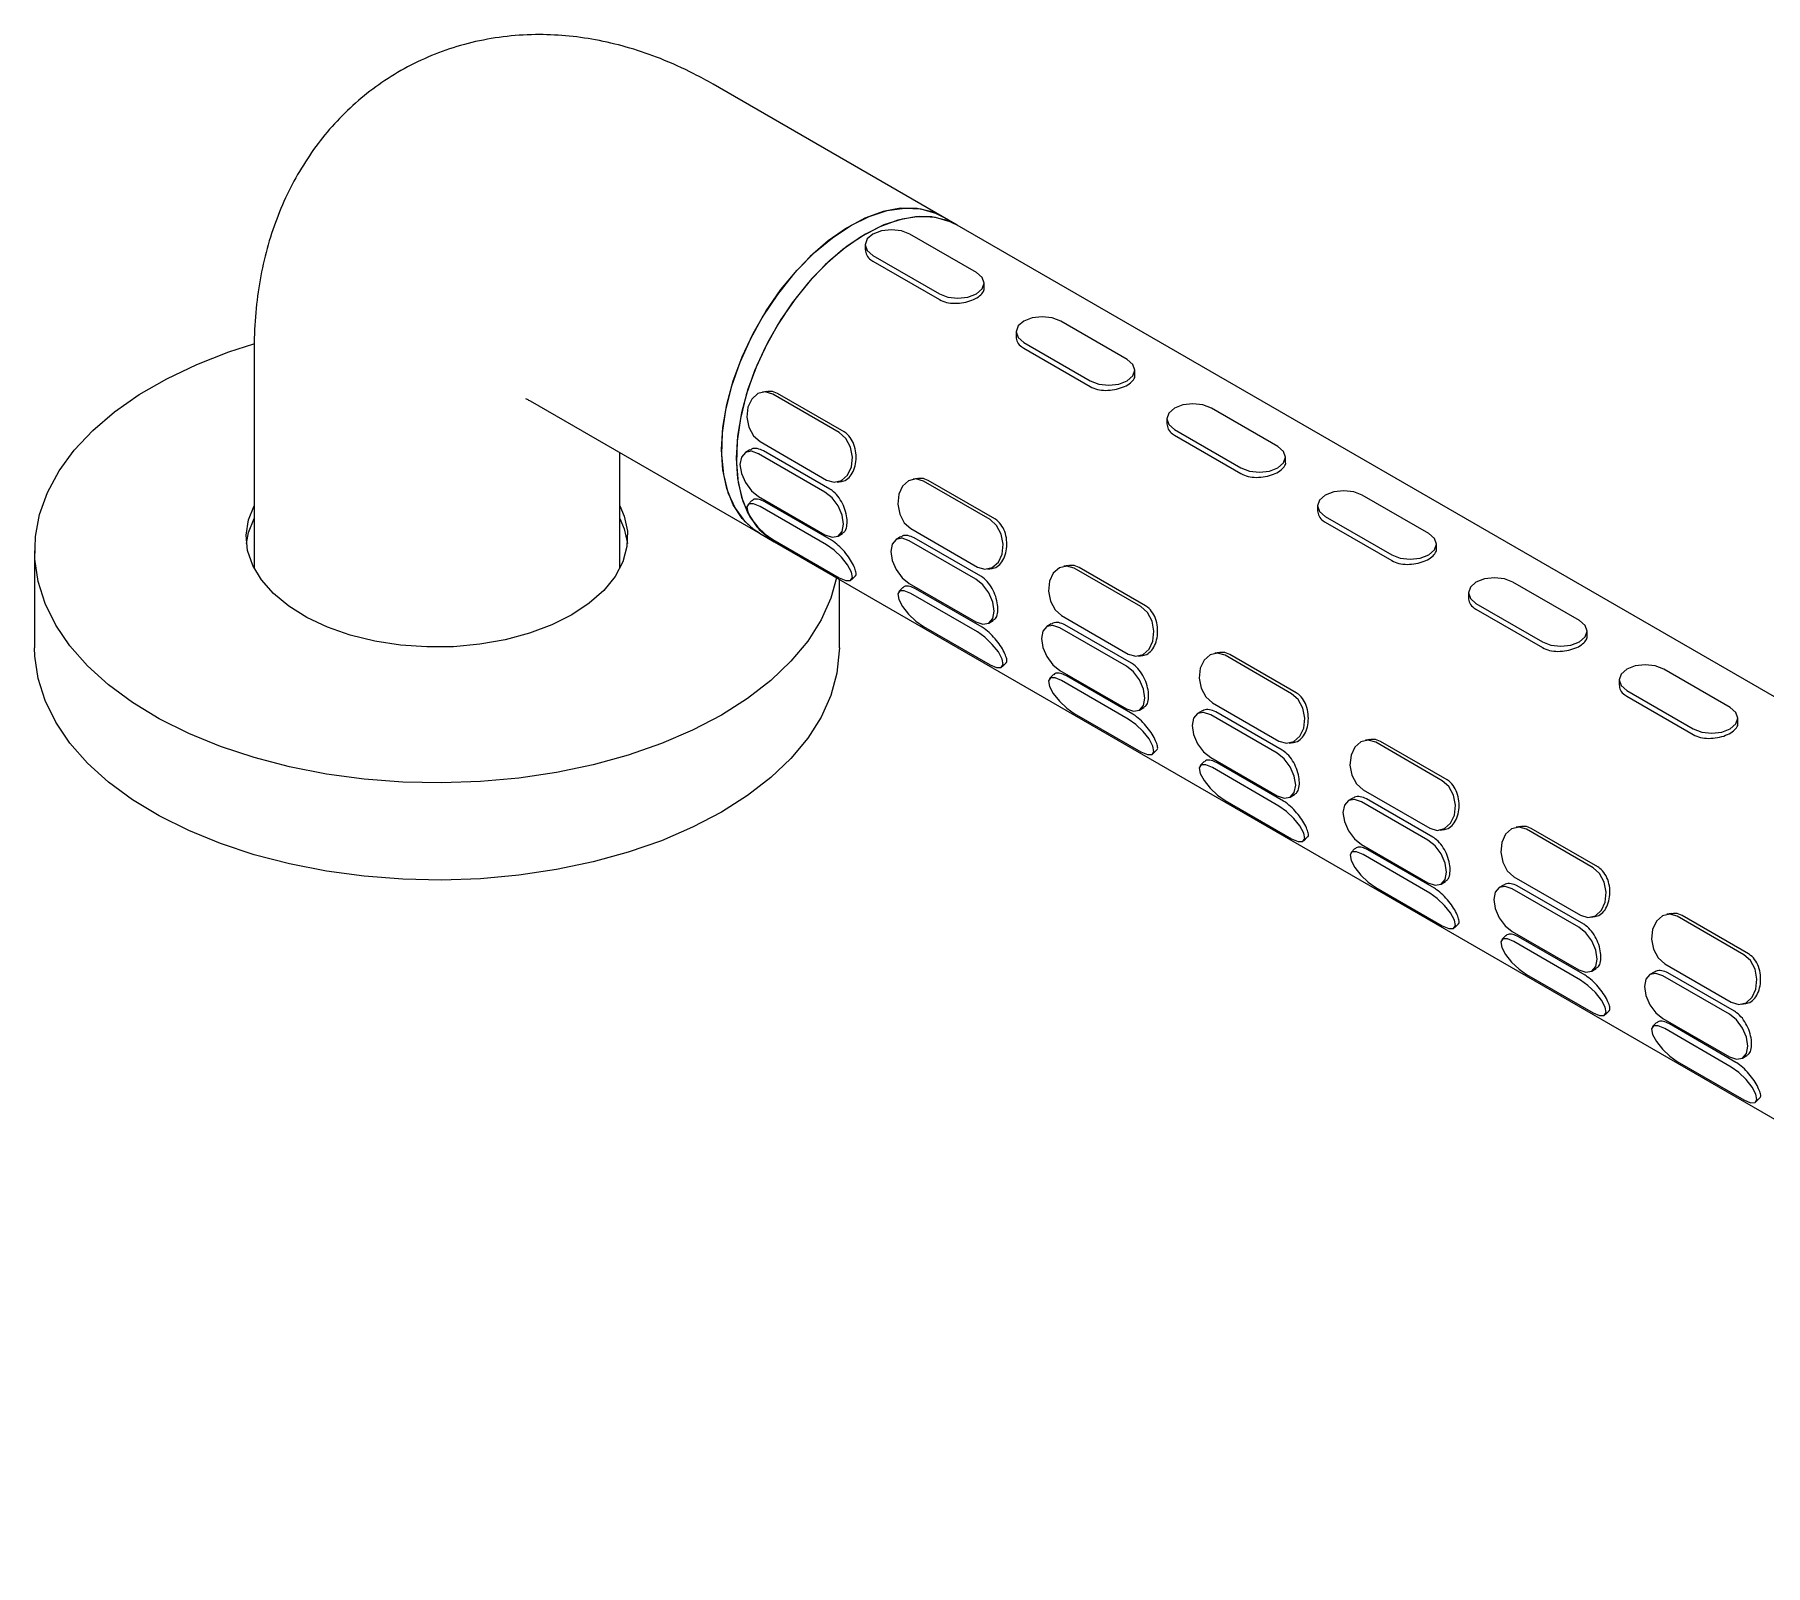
# Model space of a CAD drawing. Extents: x 41 to 1049, y 29 to 427.
# Drawn here: x 276.8 to 332, y 134.8 to 183.6 of the extents above; entities that cross this region are included whole.
import ezdxf

# ---------------------------------------------------------------- set-up
doc = ezdxf.new("R2010")
doc.units = 0
doc.header["$LTSCALE"] = 23.1
doc.header["$MEASUREMENT"] = 0
doc.layers.get('0').update_dxf_attribs({"linetype": 'CONTINUOUS'})

msp = doc.modelspace()

# ---------------------------------------------------------------- linework, layer by layer
at = {"color": 7, "linetype": 'Continuous', "lineweight": 25}
for p, q in [((305.79329, 177.83311), (298.48652, 182.05121)), ((306.2647, 177.56097), (305.79329, 177.83311)), ((306.88352, 176.04747), (304.7622, 177.27208)), ((362.83324, 144.90464), (306.2647, 177.56097)), ((303.33961, 176.93181), (303.33962, 176.77139)), ((303.58369, 176.59165), (305.70501, 175.36703)), ((303.5837, 176.40671), (305.70502, 175.1821)), ((307.12761, 175.54687), (307.1276, 175.7073)), ((311.69184, 173.27168), (309.57052, 174.49629)), ((308.14793, 174.15603), (308.14794, 173.9956)), ((283.8442, 173.59646), (283.8442, 166.61208)), ((308.39201, 173.81586), (310.51333, 172.59125)), ((308.39202, 173.63092), (310.51334, 172.40631)), ((311.93593, 172.77108), (311.93592, 172.93151)), ((300.19649, 172.25169), (300.05704, 172.22978)), ((292.65366, 171.94731), (299.96043, 167.7292)), ((302.50917, 170.93768), (300.38785, 172.16229)), ((302.65967, 170.96132), (300.53835, 172.18593)), ((316.50017, 170.49589), (314.37885, 171.7205)), ((312.95626, 171.38024), (312.95627, 171.21981)), ((299.98485, 170.65079), (302.10617, 169.42617)), ((313.20034, 171.04007), (315.32166, 169.81546)), ((313.20035, 170.85513), (315.32167, 169.63052)), ((295.51087, 166.61208), (295.51087, 170.29788)), ((299.65295, 170.38519), (299.51391, 170.30491)), ((302.05186, 169.03905), (299.93054, 170.26366)), ((302.21202, 169.13152), (300.0907, 170.35613)), ((316.74426, 169.99529), (316.74425, 170.15572)), ((305.00482, 169.4759), (304.86537, 169.45399)), ((302.43698, 169.35869), (302.57644, 169.38059)), ((307.3175, 168.16189), (305.19618, 169.38651)), ((307.468, 168.18554), (305.34668, 169.41015)), ((321.3085, 167.7201), (319.18718, 168.94471)), ((299.72384, 168.77089), (299.59797, 168.64531)), ((299.93062, 168.9028), (302.05194, 167.67819)), ((302.10629, 167.35379), (299.98497, 168.5784)), ((302.25678, 167.50394), (300.13546, 168.72855)), ((317.76459, 168.60445), (317.7646, 168.44402)), ((304.79317, 167.875), (306.9145, 166.65039)), ((318.00866, 168.26428), (320.12999, 167.03967)), ((318.00868, 168.07935), (320.13, 166.85473)), ((299.96043, 167.7292), (300.43184, 167.45707)), ((300.38812, 167.53234), (302.50944, 166.30773)), ((300.43184, 167.45707), (357.00038, 134.80074)), ((302.46858, 167.63693), (302.60762, 167.71721)), ((304.46128, 167.6094), (304.32223, 167.52913)), ((306.86019, 166.26326), (304.73887, 167.48787)), ((307.02035, 166.35573), (304.89903, 167.58034)), ((321.55258, 167.21951), (321.55257, 167.37993)), ((276.8442, 167.16896), (276.8442, 164.07015)), ((302.51087, 164.07015), (302.51087, 166.25687)), ((302.89643, 166.24082), (303.0223, 166.3664)), ((307.24531, 166.5829), (307.38476, 166.60481)), ((309.81315, 166.70011), (309.67369, 166.67821)), ((312.12582, 165.38611), (310.0045, 166.61072)), ((312.27633, 165.40975), (310.155, 166.63436)), ((326.11682, 164.94431), (323.9955, 166.16893)), ((304.53217, 165.9951), (304.4063, 165.86953)), ((304.73895, 166.12701), (306.86027, 164.9024)), ((306.91461, 164.578), (304.79329, 165.80262)), ((307.06511, 164.72815), (304.94379, 165.95276)), ((322.57291, 165.82866), (322.57292, 165.66823)), ((309.6015, 165.09921), (311.72282, 163.8746)), ((322.81699, 165.4885), (324.93831, 164.26388)), ((322.817, 165.30356), (324.93832, 164.07895)), ((305.19644, 164.75655), (307.31776, 163.53194)), ((307.2769, 164.86115), (307.41595, 164.94142)), ((309.2696, 164.83362), (309.13056, 164.75334)), ((311.66852, 163.48747), (309.5472, 164.71208)), ((311.82867, 163.57994), (309.70735, 164.80455)), ((326.36091, 164.44372), (326.3609, 164.60415)), ((307.70476, 163.46503), (307.83063, 163.59061)), ((312.05363, 163.80711), (312.19309, 163.82902)), ((314.62147, 163.92432), (314.48202, 163.90242)), ((316.93415, 162.61032), (314.81283, 163.83493)), ((317.08465, 162.63396), (314.96333, 163.85857)), ((309.3405, 163.21932), (309.21463, 163.09374)), ((309.54727, 163.35123), (311.66859, 162.12661)), ((311.72294, 161.80222), (309.60162, 163.02683)), ((311.87344, 161.95236), (309.75212, 163.17697)), ((327.38124, 163.05288), (327.38125, 162.89245)), ((330.92515, 162.16853), (328.80383, 163.39314)), ((314.40983, 162.32342), (316.53115, 161.09881)), ((327.62532, 162.71271), (329.74664, 161.4881)), ((327.62533, 162.52777), (329.74665, 161.30316)), ((310.00477, 161.98076), (312.12609, 160.75615)), ((312.08523, 162.08536), (312.22427, 162.16564)), ((314.07793, 162.05783), (313.93889, 161.97755)), ((316.47684, 160.71168), (314.35552, 161.9363)), ((316.637, 160.80415), (314.51568, 162.02876)), ((331.16924, 161.66793), (331.16923, 161.82836)), ((312.51308, 160.68924), (312.63896, 160.81482)), ((316.86196, 161.03133), (317.00141, 161.05323)), ((319.4298, 161.14854), (319.29034, 161.12663)), ((321.74247, 159.83453), (319.62115, 161.05914)), ((321.89298, 159.85817), (319.77166, 161.08278)), ((314.14882, 160.44353), (314.02295, 160.31795)), ((314.3556, 160.57544), (316.47692, 159.35083)), ((316.53127, 159.02643), (314.40995, 160.25104)), ((316.68176, 159.17657), (314.56044, 160.40119)), ((319.21815, 159.54764), (321.33947, 158.32302)), ((314.81309, 159.20498), (316.93441, 157.98036)), ((316.89356, 159.30957), (317.0326, 159.38985)), ((318.88626, 159.28204), (318.74721, 159.20176)), ((321.28517, 157.9359), (319.16385, 159.16051)), ((321.44533, 158.02837), (319.32401, 159.25298)), ((317.32141, 157.91345), (317.44728, 158.03903)), ((321.67028, 158.25554), (321.80974, 158.27744)), ((324.23813, 158.37275), (324.09867, 158.35084)), ((326.5508, 157.05874), (324.42948, 158.28336)), ((326.7013, 157.08238), (324.57998, 158.307)), ((318.95715, 157.66774), (318.83128, 157.54216)), ((319.16393, 157.79965), (321.28525, 156.57504)), ((321.33959, 156.25064), (319.21827, 157.47525)), ((321.49009, 156.40079), (319.36877, 157.6254)), ((319.62142, 156.42919), (321.74274, 155.20458)), ((321.70188, 156.53378), (321.84092, 156.61406)), ((323.69458, 156.50625), (323.55554, 156.42598)), ((326.09349, 155.16011), (323.97217, 156.38472)), ((324.02648, 156.77185), (326.1478, 155.54724)), ((326.25365, 155.25258), (324.13233, 156.47719)), ((322.12974, 155.13767), (322.25561, 155.26325)), ((326.47861, 155.47975), (326.61807, 155.50166)), ((329.04645, 155.59696), (328.907, 155.57505)), ((331.35913, 154.28296), (329.23781, 155.50757)), ((331.50963, 154.3066), (329.38831, 155.53121)), ((323.76547, 154.89195), (323.6396, 154.76637)), ((323.97225, 155.02386), (326.09357, 153.79925)), ((326.14792, 153.47485), (324.0266, 154.69947)), ((326.29841, 153.625), (324.17709, 154.84961)), ((324.42975, 153.6534), (326.55107, 152.42879)), ((326.51021, 153.758), (326.64925, 153.83827)), ((328.50291, 153.73047), (328.36387, 153.65019)), ((330.90182, 152.38432), (328.7805, 153.60893)), ((328.83481, 153.99606), (330.95613, 152.77145)), ((331.06198, 152.47679), (328.94066, 153.7014)), ((326.93806, 152.36188), (327.06393, 152.48746)), ((331.28694, 152.70396), (331.42639, 152.72587)), ((328.5738, 152.11617), (328.44793, 151.99059)), ((328.78058, 152.24808), (330.9019, 151.02346)), ((330.95624, 150.69907), (328.83492, 151.92368)), ((331.10674, 150.84921), (328.98542, 152.07382)), ((329.23807, 150.87761), (331.35939, 149.653)), ((331.31853, 150.98221), (331.45758, 151.06249)), ((331.74639, 149.58609), (331.87226, 149.71167))]:
    msp.add_line(p, q, dxfattribs=at)
at = {"color": 7, "linetype": 'Continuous', "lineweight": 25, "flags": 128}
for points in [[(298.75207, 170.39996), (298.79406, 171.10207), (298.91915, 171.83835), (299.12482, 172.59383), (299.40687, 173.35312), (299.75955, 174.10077), (300.1757, 174.82156), (300.64683, 175.50081), (301.16336, 176.12469), (301.71477, 176.68051), (302.28984, 177.15695), (302.87686, 177.54431), (303.46388, 177.83471), (304.03895, 178.02223), (304.59036, 178.10305), (305.10689, 178.07554), (305.57802, 177.94025), (305.79329, 177.83311)], [(305.79329, 177.83311), (305.47392, 177.9809), (304.99143, 178.0915), (304.4659, 178.094), (303.90801, 177.98834), (303.32914, 177.77668), (302.74106, 177.46333), (302.15574, 177.05466), (301.5851, 176.55899), (301.04076, 175.98642), (300.53379, 175.34859), (300.07453, 174.6585), (299.67231, 173.9302), (299.33533, 173.1785), (299.07044, 172.41871), (298.88304, 171.66631), (298.77694, 170.93659), (298.75431, 170.24443), (298.8156, 169.60391), (298.95956, 169.02807), (299.18327, 168.52862), (299.48217, 168.11575)], [(306.2647, 177.56097), (305.94533, 177.70877), (305.46284, 177.81937), (304.9373, 177.82187), (304.37942, 177.71621), (303.80054, 177.50455), (303.21246, 177.19119), (302.62714, 176.78252), (302.0565, 176.28685), (301.51216, 175.71428), (301.0052, 175.07646), (300.54593, 174.38637), (300.14371, 173.65806), (299.80673, 172.90636), (299.54184, 172.14658), (299.35444, 171.39417), (299.24835, 170.66446), (299.22571, 169.97229), (299.287, 169.33177), (299.43097, 168.75593), (299.65468, 168.25649), (299.95358, 167.84362)], [(306.2647, 177.56097), (306.04922, 177.66821), (305.57807, 177.80345), (305.06152, 177.83091), (304.51009, 177.75003), (303.93501, 177.56246), (303.34799, 177.27201)], [(303.34799, 177.27201), (302.76098, 176.88461), (302.18592, 176.40813), (301.63452, 175.85228), (301.11801, 175.22837), (300.6469, 174.5491), (300.23078, 173.82829), (299.87812, 173.08064), (299.59611, 172.32134), (299.39048, 171.56587), (299.26542, 170.8296), (299.22348, 170.12751), (299.2655, 169.47391), (299.39064, 168.88209), (299.59634, 168.3641), (299.87842, 167.9305), (300.23114, 167.5901), (300.43184, 167.45707)], [(304.7622, 177.27208), (304.49185, 177.37636), (304.17294, 177.41297), (303.85404, 177.37633), (303.58369, 177.27203), (303.40304, 177.11594), (303.33961, 176.93183), (303.40304, 176.74772), (303.58369, 176.59165)], [(305.70501, 175.36703), (305.97536, 175.26275), (306.29426, 175.22614), (306.61317, 175.26278), (306.88352, 175.36708), (307.06416, 175.52317), (307.1276, 175.70728), (307.06416, 175.89139), (306.88352, 176.04747)], [(309.57052, 174.49629), (309.30017, 174.60057), (308.98127, 174.63718), (308.66237, 174.60055), (308.39201, 174.49624), (308.21137, 174.34016), (308.14793, 174.15604), (308.21137, 173.97193), (308.39201, 173.81586)], [(298.7474, 161.92765), (297.82879, 161.44677), (296.83408, 161.01933), (295.77254, 160.6493), (294.6541, 160.34015), (293.48919, 160.09475), (292.28869, 159.91541), (291.06382, 159.80378), (289.826, 159.76093), (288.58679, 159.78724), (287.35777, 159.88247), (286.15041, 160.04574), (284.97598, 160.27551), (283.84544, 160.56964), (282.76936, 160.92539), (281.75778, 161.33944), (280.82015, 161.80791), (279.96521, 162.32644), (279.20095, 162.89018), (278.53451, 163.49387), (277.97211, 164.13188), (277.519, 164.79824), (277.17942, 165.48674), (276.95652, 166.19094), (276.85239, 166.90427), (276.86802, 167.62008), (277.00324, 168.33167), (277.25679, 169.03241), (277.62632, 169.71574), (278.10836, 170.3753), (278.69842, 171.00493), (279.391, 171.59874), (280.17961, 172.15118), (281.0569, 172.65711), (282.01469, 173.1118), (283.04401, 173.51101), (283.83722, 173.76585)], [(310.51333, 172.59125), (310.78369, 172.48697), (311.10259, 172.45036), (311.42149, 172.48699), (311.69184, 172.59129), (311.87249, 172.74738), (311.93592, 172.93149), (311.87249, 173.1156), (311.69184, 173.27168)], [(300.38785, 172.16229), (300.14701, 172.23494), (299.91217, 172.18148), (299.71906, 172.01003), (299.59709, 171.74671), (299.56484, 171.4316), (299.6272, 171.11268), (299.77469, 170.83849), (299.98485, 170.65079)], [(314.37885, 171.7205), (314.1085, 171.82478), (313.78959, 171.86139), (313.47069, 171.82476), (313.20034, 171.72046), (313.01969, 171.56437), (312.95626, 171.38025), (313.01969, 171.19615), (313.20034, 171.04007)], [(302.10617, 169.42617), (302.34701, 169.35353), (302.58185, 169.40699), (302.77496, 169.57844), (302.89693, 169.84176), (302.92918, 170.15687), (302.86682, 170.47579), (302.71933, 170.74998), (302.50917, 170.93768)], [(299.96043, 167.7292), (299.75955, 167.86237), (299.40687, 168.20281), (299.12482, 168.63646), (298.91915, 169.15448), (298.79406, 169.74633), (298.75207, 170.39996)], [(299.93054, 170.26366), (299.70505, 170.34204), (299.51389, 170.3049), (299.38617, 170.15789), (299.34133, 169.9234), (299.3862, 169.63712), (299.51394, 169.34263), (299.70512, 169.08477), (299.93062, 168.9028)], [(315.32166, 169.81546), (315.59201, 169.71118), (315.91091, 169.67457), (316.22982, 169.7112), (316.50017, 169.8155), (316.68081, 169.97159), (316.74425, 170.15571), (316.68081, 170.33982), (316.50017, 170.49589)], [(302.05194, 167.67819), (302.27744, 167.59981), (302.4686, 167.63695), (302.59632, 167.78395), (302.64116, 168.01845), (302.59629, 168.30473), (302.46854, 168.59922), (302.27737, 168.85707), (302.05186, 169.03905)], [(305.19618, 169.38651), (304.95534, 169.45916), (304.72049, 169.40569), (304.52739, 169.23424), (304.40542, 168.97092), (304.37316, 168.65581), (304.43553, 168.33689), (304.58301, 168.06271), (304.79317, 167.875)], [(319.18718, 168.94471), (318.91682, 169.04899), (318.59792, 169.0856), (318.27902, 169.04897), (318.00866, 168.94467), (317.82802, 168.78858), (317.76459, 168.60447), (317.82802, 168.42036), (318.00866, 168.26428)], [(293.97689, 165.12397), (293.33608, 164.80273), (292.62406, 164.5361), (291.85469, 164.32926), (291.04294, 164.18626), (290.20462, 164.10986), (289.35603, 164.10156), (288.51371, 164.16152), (287.69404, 164.28857), (286.91297, 164.48024), (286.18572, 164.7328), (285.52642, 165.04133), (284.94793, 165.39983), (284.46149, 165.80131), (284.07658, 166.23797), (283.80068, 166.70131), (283.63917, 167.1823), (283.59518, 167.67159), (283.66959, 168.15965), (283.8442, 168.6049)], [(295.51087, 168.6049), (295.6497, 168.27681), (295.75269, 167.79048), (295.73745, 167.30061), (295.60425, 166.81674), (295.35569, 166.34828), (294.99662, 165.90434), (294.53402, 165.49357), (293.97689, 165.12397)], [(299.98497, 168.5784), (299.77481, 168.66877), (299.62734, 168.66575), (299.565, 168.5698), (299.59729, 168.39554), (299.71928, 168.16949), (299.91241, 167.92607), (300.14727, 167.70233), (300.38812, 167.53234)], [(283.60455, 167.40371), (283.66959, 167.75008), (283.8442, 168.19534)], [(295.51087, 168.19534), (295.6497, 167.86724), (295.75052, 167.40371)], [(299.48217, 168.11575), (299.85018, 167.79786), (299.96043, 167.7292)], [(299.95358, 167.84362), (300.32158, 167.52572), (300.43184, 167.45707)], [(306.9145, 166.65039), (307.15533, 166.57774), (307.39018, 166.63121), (307.58329, 166.80265), (307.70525, 167.06597), (307.73751, 167.38108), (307.67514, 167.7), (307.52766, 167.97419), (307.3175, 168.16189)], [(302.50944, 166.30773), (302.71959, 166.21736), (302.86706, 166.22038), (302.9294, 166.31633), (302.89712, 166.49059), (302.77512, 166.71664), (302.58199, 166.96006), (302.34713, 167.1838), (302.10629, 167.35379)], [(304.73887, 167.48787), (304.51337, 167.56625), (304.32221, 167.52911), (304.19449, 167.38211), (304.14965, 167.14761), (304.19452, 166.86133), (304.32227, 166.56684), (304.51345, 166.30899), (304.73895, 166.12701)], [(320.12999, 167.03967), (320.40034, 166.93539), (320.71924, 166.89878), (321.03814, 166.93542), (321.3085, 167.03972), (321.48914, 167.19581), (321.55257, 167.37992), (321.48914, 167.56403), (321.3085, 167.7201)], [(302.42375, 166.30716), (302.23973, 165.65411), (301.92782, 164.96126), (301.50154, 164.28903), (300.96486, 163.64368), (300.32279, 163.03125), (299.58133, 162.45745), (298.7474, 161.92765)], [(306.86027, 164.9024), (307.08576, 164.82402), (307.27692, 164.86116), (307.40465, 165.00817), (307.44949, 165.24266), (307.40462, 165.52894), (307.27687, 165.82343), (307.08569, 166.08129), (306.86019, 166.26326)], [(310.0045, 166.61072), (309.76367, 166.68337), (309.52882, 166.6299), (309.33571, 166.45846), (309.21375, 166.19514), (309.18149, 165.88003), (309.24385, 165.5611), (309.39134, 165.28692), (309.6015, 165.09921)], [(323.9955, 166.16893), (323.72515, 166.27321), (323.40625, 166.30982), (323.08734, 166.27318), (322.81699, 166.16888), (322.63635, 166.01279), (322.57291, 165.82868), (322.63635, 165.64457), (322.81699, 165.4885)], [(304.79329, 165.80262), (304.58314, 165.89298), (304.43567, 165.88996), (304.37333, 165.79402), (304.40561, 165.61975), (304.52761, 165.3937), (304.72074, 165.15028), (304.9556, 164.92654), (305.19644, 164.75655)], [(311.72282, 163.8746), (311.96366, 163.80195), (312.19851, 163.85542), (312.39161, 164.02686), (312.51358, 164.29018), (312.54583, 164.60529), (312.48347, 164.92422), (312.33598, 165.1984), (312.12582, 165.38611)], [(307.31776, 163.53194), (307.52792, 163.44157), (307.67539, 163.44459), (307.73773, 163.54054), (307.70544, 163.7148), (307.58345, 163.94085), (307.39032, 164.18427), (307.15546, 164.40801), (306.91461, 164.578)], [(309.5472, 164.71208), (309.3217, 164.79047), (309.13054, 164.75333), (309.00282, 164.60632), (308.95798, 164.37183), (309.00285, 164.08554), (309.1306, 163.79106), (309.32177, 163.5332), (309.54727, 163.35123)], [(324.93831, 164.26388), (325.20866, 164.1596), (325.52757, 164.12299), (325.84647, 164.15963), (326.11682, 164.26393), (326.29747, 164.42002), (326.3609, 164.60413), (326.29747, 164.78824), (326.11682, 164.94431)], [(298.7474, 158.82883), (297.82879, 158.34796), (296.83408, 157.92052), (295.77254, 157.55049), (294.6541, 157.24134), (293.48919, 156.99594), (292.28869, 156.81659), (291.06382, 156.70497), (289.826, 156.66212), (288.58679, 156.68843), (287.35777, 156.78366), (286.15041, 156.94693), (284.97598, 157.1767), (283.84544, 157.47083), (282.76936, 157.82658), (281.75778, 158.24063), (280.82015, 158.7091), (279.96521, 159.22763), (279.20095, 159.79137), (278.53451, 160.39506), (277.97211, 161.03307), (277.519, 161.69943), (277.17942, 162.38792), (276.95652, 163.09213), (276.85239, 163.80546), (276.8442, 164.07015)], [(302.51087, 164.07015), (302.50985, 163.97682), (302.43434, 163.26229), (302.23973, 162.5553), (301.92782, 161.86245), (301.50154, 161.19022), (300.96486, 160.54487), (300.32279, 159.93244), (299.58133, 159.35864), (298.7474, 158.82883)], [(311.66859, 162.12661), (311.89409, 162.04823), (312.08525, 162.08537), (312.21297, 162.23238), (312.25781, 162.46687), (312.21294, 162.75316), (312.08519, 163.04764), (311.89402, 163.3055), (311.66852, 163.48747)], [(314.81283, 163.83493), (314.57199, 163.90758), (314.33714, 163.85411), (314.14404, 163.68267), (314.02207, 163.41935), (313.98982, 163.10424), (314.05218, 162.78532), (314.19967, 162.51113), (314.40983, 162.32342)], [(328.80383, 163.39314), (328.53348, 163.49742), (328.21457, 163.53403), (327.89567, 163.49739), (327.62532, 163.39309), (327.44467, 163.23701), (327.38124, 163.05289), (327.44467, 162.86878), (327.62532, 162.71271)], [(309.60162, 163.02683), (309.39147, 163.11719), (309.24399, 163.11417), (309.18165, 163.01823), (309.21394, 162.84397), (309.33593, 162.61792), (309.52906, 162.37449), (309.76393, 162.15075), (310.00477, 161.98076)], [(316.53115, 161.09881), (316.77198, 161.02616), (317.00683, 161.07963), (317.19994, 161.25108), (317.3219, 161.5144), (317.35416, 161.8295), (317.2918, 162.14843), (317.14431, 162.42261), (316.93415, 162.61032)], [(312.12609, 160.75615), (312.33624, 160.66579), (312.48372, 160.66881), (312.54605, 160.76475), (312.51377, 160.93901), (312.39178, 161.16506), (312.19865, 161.40849), (311.96378, 161.63223), (311.72294, 161.80222)], [(314.35552, 161.9363), (314.13003, 162.01468), (313.93887, 161.97754), (313.81115, 161.83053), (313.76631, 161.59604), (313.81118, 161.30975), (313.93892, 161.01527), (314.1301, 160.75741), (314.3556, 160.57544)], [(329.74664, 161.4881), (330.01699, 161.38382), (330.33589, 161.34721), (330.6548, 161.38384), (330.92515, 161.48814), (331.10579, 161.64423), (331.16923, 161.82834), (331.10579, 162.01245), (330.92515, 162.16853)], [(316.47692, 159.35083), (316.70242, 159.27244), (316.89358, 159.30958), (317.0213, 159.45659), (317.06614, 159.69109), (317.02127, 159.97737), (316.89352, 160.27185), (316.70234, 160.52971), (316.47684, 160.71168)], [(319.62115, 161.05914), (319.38032, 161.13179), (319.14547, 161.07833), (318.95236, 160.90688), (318.8304, 160.64356), (318.79814, 160.32845), (318.8605, 160.00953), (319.00799, 159.73534), (319.21815, 159.54764)], [(314.40995, 160.25104), (314.19979, 160.34141), (314.05232, 160.33839), (313.98998, 160.24244), (314.02226, 160.06818), (314.14426, 159.84213), (314.33739, 159.5987), (314.57225, 159.37497), (314.81309, 159.20498)], [(321.33947, 158.32302), (321.58031, 158.25038), (321.81516, 158.30384), (322.00826, 158.47529), (322.13023, 158.73861), (322.16249, 159.05372), (322.10012, 159.37264), (321.95263, 159.64683), (321.74247, 159.83453)], [(316.93441, 157.98036), (317.14457, 157.89), (317.29204, 157.89302), (317.35438, 157.98896), (317.3221, 158.16323), (317.2001, 158.38928), (317.00697, 158.6327), (316.77211, 158.85644), (316.53127, 159.02643)], [(319.16385, 159.16051), (318.93835, 159.23889), (318.74719, 159.20175), (318.61947, 159.05474), (318.57463, 158.82025), (318.6195, 158.53397), (318.74725, 158.23948), (318.93843, 157.98162), (319.16393, 157.79965)], [(321.28525, 156.57504), (321.51074, 156.49666), (321.7019, 156.5338), (321.82962, 156.6808), (321.87446, 156.9153), (321.82959, 157.20158), (321.70185, 157.49607), (321.51067, 157.75392), (321.28517, 157.9359)], [(324.42948, 158.28336), (324.18864, 158.35601), (323.9538, 158.30254), (323.76069, 158.13109), (323.63872, 157.86777), (323.60647, 157.55266), (323.66883, 157.23374), (323.81632, 156.95955), (324.02648, 156.77185)], [(319.21827, 157.47525), (319.00812, 157.56562), (318.86065, 157.5626), (318.79831, 157.46665), (318.83059, 157.29239), (318.95258, 157.06634), (319.14571, 156.82292), (319.38058, 156.59918), (319.62142, 156.42919)], [(326.1478, 155.54724), (326.38864, 155.47459), (326.62348, 155.52806), (326.81659, 155.6995), (326.93856, 155.96282), (326.97081, 156.27793), (326.90845, 156.59685), (326.76096, 156.87104), (326.5508, 157.05874)], [(321.74274, 155.20458), (321.9529, 155.11421), (322.10037, 155.11723), (322.16271, 155.21318), (322.13042, 155.38744), (322.00843, 155.61349), (321.8153, 155.85691), (321.58044, 156.08065), (321.33959, 156.25064)], [(323.97217, 156.38472), (323.74668, 156.4631), (323.55552, 156.42596), (323.4278, 156.27896), (323.38296, 156.04446), (323.42783, 155.75818), (323.55557, 155.46369), (323.74675, 155.20584), (323.97225, 155.02386)], [(326.09357, 153.79925), (326.31907, 153.72087), (326.51023, 153.75801), (326.63795, 153.90502), (326.68279, 154.13951), (326.63792, 154.42579), (326.51017, 154.72028), (326.319, 154.97814), (326.09349, 155.16011)], [(329.23781, 155.50757), (328.99697, 155.58022), (328.76212, 155.52675), (328.56902, 155.35531), (328.44705, 155.09199), (328.41479, 154.77688), (328.47716, 154.45795), (328.62465, 154.18377), (328.83481, 153.99606)], [(324.0266, 154.69947), (323.81644, 154.78983), (323.66897, 154.78681), (323.60663, 154.69087), (323.63892, 154.5166), (323.76091, 154.29055), (323.95404, 154.04713), (324.1889, 153.82339), (324.42975, 153.6534)], [(330.95613, 152.77145), (331.19696, 152.6988), (331.43181, 152.75227), (331.62492, 152.92371), (331.74688, 153.18703), (331.77914, 153.50214), (331.71678, 153.82107), (331.56929, 154.09525), (331.35913, 154.28296)], [(326.55107, 152.42879), (326.76122, 152.33842), (326.90869, 152.34144), (326.97103, 152.43739), (326.93875, 152.61165), (326.81676, 152.8377), (326.62363, 153.08112), (326.38876, 153.30486), (326.14792, 153.47485)], [(328.7805, 153.60893), (328.55501, 153.68732), (328.36385, 153.65018), (328.23612, 153.50317), (328.19128, 153.26867), (328.23615, 152.98239), (328.3639, 152.68791), (328.55508, 152.43005), (328.78058, 152.24808)], [(330.9019, 151.02346), (331.12739, 150.94508), (331.31855, 150.98222), (331.44628, 151.12923), (331.49112, 151.36372), (331.44625, 151.65), (331.3185, 151.94449), (331.12732, 152.20235), (330.90182, 152.38432)], [(328.83492, 151.92368), (328.62477, 152.01404), (328.4773, 152.01102), (328.41496, 151.91508), (328.44724, 151.74082), (328.56924, 151.51477), (328.76237, 151.27134), (328.99723, 151.0476), (329.23807, 150.87761)], [(331.35939, 149.653), (331.56955, 149.56264), (331.71702, 149.56566), (331.77936, 149.6616), (331.74707, 149.83586), (331.62508, 150.06191), (331.43195, 150.30534), (331.19709, 150.52908), (330.95624, 150.69907)]]:
    msp.add_lwpolyline(points, dxfattribs=at)
at = {"color": 7, "linetype": 'Continuous', "lineweight": 25}
for points, knots in [([(298.48652, 182.05121), (298.2814, 182.16544), (297.73239, 182.47117), (296.84807, 182.86776), (295.84113, 183.2178), (294.86907, 183.45804), (293.90489, 183.60216), (292.91846, 183.65288), (291.91768, 183.5994), (290.91519, 183.43156), (289.95836, 183.15742), (289.0552, 182.78405), (288.2118, 182.31866), (287.43358, 181.7687), (286.72494, 181.14154), (286.08918, 180.44408), (285.52845, 179.68209), (285.04435, 178.86016), (284.63827, 177.98166), (284.31186, 177.04898), (284.06693, 176.06403), (283.9072, 175.02919), (283.84912, 174.19935), (283.84518, 173.71606), (283.8442, 173.59646)], [0, 0, 0, 0, 0.03299763, 0.08831862, 0.13741327, 0.1852481, 0.23186169, 0.27739436, 0.32704933, 0.37549392, 0.42279762, 0.46918538, 0.51488542, 0.56012495, 0.60507785, 0.64997157, 0.69505384, 0.74058186, 0.78681878, 0.83402093, 0.88241097, 0.93213409, 0.9832039, 1, 1, 1, 1]), ([(303.3404, 176.77146), (303.34904, 176.71293), (303.36646, 176.59482), (303.47657, 176.47396), (303.56195, 176.42036), (303.5837, 176.40671)], [0, 0, 0, 0, 0.422767, 0.8530174, 1, 1, 1, 1]), ([(305.70502, 175.1821), (305.77735, 175.14889), (305.922, 175.08249), (306.19797, 175.05442), (306.48097, 175.07963), (306.74429, 175.1548), (306.95904, 175.26617), (307.08775, 175.39972), (307.1426, 175.49755), (307.12709, 175.54599), (307.12683, 175.54679)], [0, 0, 0, 0, 0.14218558, 0.28433583, 0.42740112, 0.57107677, 0.71376559, 0.8554246, 0.99758443, 1, 1, 1, 1]), ([(308.14872, 173.99567), (308.15736, 173.93714), (308.17479, 173.81903), (308.28489, 173.69817), (308.37028, 173.64457), (308.39202, 173.63092)], [0, 0, 0, 0, 0.422767, 0.8530174, 1, 1, 1, 1]), ([(300.53835, 172.18593), (300.46916, 172.21862), (300.35791, 172.27118), (300.24181, 172.24904), (300.19793, 172.24067)], [0, 0, 0, 0, 0.621995699, 1, 1, 1, 1]), ([(310.51334, 172.40631), (310.58568, 172.3731), (310.73032, 172.3067), (311.0063, 172.27864), (311.28929, 172.30384), (311.55262, 172.37901), (311.76737, 172.49038), (311.89607, 172.62393), (311.95093, 172.72177), (311.93541, 172.7702), (311.93515, 172.77101)], [0, 0, 0, 0, 0.14218558, 0.28433583, 0.42740112, 0.57107677, 0.71376559, 0.8554246, 0.99758443, 1, 1, 1, 1]), ([(292.50459, 172.02243), (292.51238, 172.02007), (292.52662, 172.01575), (292.61404, 171.96866), (292.65366, 171.94731)], [0, 0, 0, 0, 0.54673391, 1, 1, 1, 1]), ([(312.95705, 171.21988), (312.96569, 171.16135), (312.98312, 171.04325), (313.09322, 170.92238), (313.17861, 170.86878), (313.20035, 170.85513)], [0, 0, 0, 0, 0.422767, 0.8530174, 1, 1, 1, 1]), ([(302.57501, 169.3916), (302.60063, 169.3928), (302.69201, 169.39706), (302.82626, 169.50005), (302.95835, 169.68773), (303.03673, 169.93977), (303.055, 170.21932), (303.00913, 170.49828), (302.89913, 170.7444), (302.7692, 170.89186), (302.6819, 170.94723), (302.65967, 170.96132)], [0, 0, 0, 0, 0.050446178, 0.179923881, 0.309953979, 0.439090968, 0.567295955, 0.695954199, 0.825756648, 0.955631882, 1, 1, 1, 1]), ([(300.0907, 170.35613), (300.02451, 170.38515), (299.89214, 170.44318), (299.7373, 170.43775), (299.67458, 170.38873), (299.65853, 170.37618)], [0, 0, 0, 0, 0.42669832, 0.85329063, 1, 1, 1, 1]), ([(305.34668, 169.41015), (305.27748, 169.44284), (305.16623, 169.49539), (305.05014, 169.47325), (305.00625, 169.46489)], [0, 0, 0, 0, 0.6219957, 1, 1, 1, 1]), ([(315.32167, 169.63052), (315.394, 169.59732), (315.53865, 169.53091), (315.81463, 169.50285), (316.09762, 169.52806), (316.36095, 169.60322), (316.57569, 169.71459), (316.7044, 169.84814), (316.75926, 169.94598), (316.74374, 169.99441), (316.74348, 169.99522)], [0, 0, 0, 0, 0.142185578, 0.284335833, 0.42740112, 0.571076772, 0.71376559, 0.8554246, 0.997584433, 1, 1, 1, 1]), ([(302.60204, 167.72622), (302.62986, 167.74201), (302.70011, 167.78186), (302.75446, 167.93553), (302.76573, 168.15739), (302.71817, 168.41672), (302.61719, 168.6805), (302.46808, 168.91789), (302.32286, 169.06232), (302.23452, 169.11747), (302.21202, 169.13152)], [0, 0, 0, 0, 0.09414878, 0.23777926, 0.38042321, 0.52203768, 0.66415281, 0.80753183, 0.95099124, 1, 1, 1, 1]), ([(300.13546, 168.72855), (300.07135, 168.75952), (299.94314, 168.82145), (299.79813, 168.82728), (299.75041, 168.78248), (299.73055, 168.76384)], [0, 0, 0, 0, 0.3687033, 0.73731501, 1, 1, 1, 1]), ([(317.76538, 168.4441), (317.77401, 168.38556), (317.79144, 168.26746), (317.90155, 168.14659), (317.98693, 168.09299), (318.00868, 168.07935)], [0, 0, 0, 0, 0.422767, 0.8530174, 1, 1, 1, 1]), ([(307.38333, 166.61582), (307.40895, 166.61701), (307.50034, 166.62127), (307.63459, 166.72426), (307.76668, 166.91194), (307.84505, 167.16398), (307.86332, 167.44353), (307.81746, 167.72249), (307.70745, 167.96861), (307.57752, 168.11608), (307.49023, 168.17144), (307.468, 168.18554)], [0, 0, 0, 0, 0.05044618, 0.17992388, 0.30995398, 0.43909097, 0.56729595, 0.6959542, 0.82575665, 0.95563188, 1, 1, 1, 1]), ([(303.0156, 166.37345), (303.02291, 166.37678), (303.05539, 166.39157), (303.04757, 166.48755), (302.9925, 166.65359), (302.878, 166.86473), (302.72025, 167.08969), (302.5303, 167.30103), (302.36901, 167.43559), (302.27956, 167.49007), (302.25678, 167.50394)], [0, 0, 0, 0, 0.04405977, 0.19563229, 0.34616373, 0.49560877, 0.64558215, 0.79688931, 0.9482813, 1, 1, 1, 1]), ([(304.89903, 167.58034), (304.83283, 167.60936), (304.70047, 167.66739), (304.54563, 167.66197), (304.48291, 167.61294), (304.46685, 167.60039)], [0, 0, 0, 0, 0.42669832, 0.85329063, 1, 1, 1, 1]), ([(320.13, 166.85473), (320.20233, 166.82153), (320.34698, 166.75513), (320.62295, 166.72706), (320.90595, 166.75227), (321.16927, 166.82744), (321.38402, 166.9388), (321.51272, 167.07235), (321.56758, 167.17019), (321.55206, 167.21862), (321.5518, 167.21943)], [0, 0, 0, 0, 0.14218558, 0.28433583, 0.42740112, 0.57107677, 0.71376559, 0.8554246, 0.99758443, 1, 1, 1, 1]), ([(307.41037, 164.95044), (307.43819, 164.96622), (307.50844, 165.00608), (307.56279, 165.15974), (307.57406, 165.38161), (307.52649, 165.64093), (307.42552, 165.90472), (307.2764, 166.1421), (307.13119, 166.28653), (307.04284, 166.34168), (307.02035, 166.35573)], [0, 0, 0, 0, 0.09414878, 0.23777926, 0.38042321, 0.52203768, 0.66415281, 0.80753183, 0.95099124, 1, 1, 1, 1]), ([(310.155, 166.63436), (310.08581, 166.66705), (309.97456, 166.7196), (309.85846, 166.69747), (309.81458, 166.6891)], [0, 0, 0, 0, 0.6219957, 1, 1, 1, 1]), ([(304.94379, 165.95276), (304.87968, 165.98373), (304.75147, 166.04566), (304.60646, 166.0515), (304.55873, 166.00669), (304.53888, 165.98805)], [0, 0, 0, 0, 0.3687033, 0.73731501, 1, 1, 1, 1]), ([(322.5737, 165.66831), (322.58234, 165.60978), (322.59977, 165.49167), (322.70987, 165.37081), (322.79526, 165.31721), (322.817, 165.30356)], [0, 0, 0, 0, 0.422767, 0.8530174, 1, 1, 1, 1]), ([(312.19166, 163.84003), (312.21728, 163.84122), (312.30866, 163.84548), (312.44291, 163.94847), (312.575, 164.13616), (312.65338, 164.38819), (312.67165, 164.66775), (312.62578, 164.9467), (312.51578, 165.19282), (312.38585, 165.34029), (312.29855, 165.39565), (312.27633, 165.40975)], [0, 0, 0, 0, 0.05044618, 0.17992388, 0.30995398, 0.43909097, 0.56729595, 0.6959542, 0.82575665, 0.95563188, 1, 1, 1, 1]), ([(307.82392, 163.59766), (307.83124, 163.60099), (307.86371, 163.61578), (307.8559, 163.71176), (307.80082, 163.8778), (307.68633, 164.08894), (307.52858, 164.3139), (307.33863, 164.52525), (307.17733, 164.6598), (307.08789, 164.71428), (307.06511, 164.72815)], [0, 0, 0, 0, 0.04405977, 0.19563229, 0.34616373, 0.49560877, 0.64558215, 0.79688931, 0.9482813, 1, 1, 1, 1]), ([(309.70735, 164.80455), (309.64116, 164.83357), (309.50879, 164.8916), (309.35395, 164.88618), (309.29123, 164.83715), (309.27518, 164.82461)], [0, 0, 0, 0, 0.42669832, 0.85329063, 1, 1, 1, 1]), ([(324.93832, 164.07895), (325.01065, 164.04574), (325.1553, 163.97934), (325.43128, 163.95127), (325.71427, 163.97648), (325.9776, 164.05165), (326.19235, 164.16302), (326.32105, 164.29656), (326.37591, 164.3944), (326.36039, 164.44284), (326.36013, 164.44364)], [0, 0, 0, 0, 0.14218558, 0.28433583, 0.42740112, 0.57107677, 0.71376559, 0.8554246, 0.99758443, 1, 1, 1, 1]), ([(312.21869, 162.17465), (312.24651, 162.19043), (312.31676, 162.23029), (312.37112, 162.38396), (312.38238, 162.60582), (312.33482, 162.86514), (312.23384, 163.12893), (312.08473, 163.36631), (311.93951, 163.51074), (311.85117, 163.5659), (311.82867, 163.57994)], [0, 0, 0, 0, 0.09414878, 0.23777926, 0.38042321, 0.52203768, 0.66415281, 0.80753183, 0.95099124, 1, 1, 1, 1]), ([(314.96333, 163.85857), (314.89413, 163.89126), (314.78288, 163.94382), (314.66679, 163.92168), (314.6229, 163.91331)], [0, 0, 0, 0, 0.6219957, 1, 1, 1, 1]), ([(309.75212, 163.17697), (309.688, 163.20794), (309.55979, 163.26987), (309.41479, 163.27571), (309.36706, 163.23091), (309.3472, 163.21226)], [0, 0, 0, 0, 0.368703301, 0.737315006, 1, 1, 1, 1]), ([(327.38203, 162.89252), (327.39067, 162.83399), (327.40809, 162.71588), (327.5182, 162.59502), (327.60359, 162.54142), (327.62533, 162.52777)], [0, 0, 0, 0, 0.422767, 0.8530174, 1, 1, 1, 1]), ([(316.99998, 161.06424), (317.02561, 161.06544), (317.11699, 161.06969), (317.25124, 161.17269), (317.38333, 161.36037), (317.4617, 161.6124), (317.47997, 161.89196), (317.43411, 162.17092), (317.32411, 162.41703), (317.19417, 162.5645), (317.10688, 162.61986), (317.08465, 162.63396)], [0, 0, 0, 0, 0.05044618, 0.17992388, 0.30995398, 0.43909097, 0.56729595, 0.6959542, 0.82575665, 0.95563188, 1, 1, 1, 1]), ([(312.63225, 160.82187), (312.63956, 160.8252), (312.67204, 160.83999), (312.66422, 160.93597), (312.60915, 161.10202), (312.49465, 161.31316), (312.33691, 161.53811), (312.14695, 161.74946), (311.98566, 161.88401), (311.89621, 161.93849), (311.87344, 161.95236)], [0, 0, 0, 0, 0.04405977, 0.19563229, 0.34616373, 0.49560877, 0.64558215, 0.79688931, 0.9482813, 1, 1, 1, 1]), ([(314.51568, 162.02876), (314.44949, 162.05778), (314.31712, 162.11581), (314.16228, 162.11039), (314.09956, 162.06136), (314.08351, 162.04882)], [0, 0, 0, 0, 0.42669832, 0.85329063, 1, 1, 1, 1]), ([(329.74665, 161.30316), (329.81898, 161.26995), (329.96363, 161.20355), (330.2396, 161.17549), (330.5226, 161.20069), (330.78592, 161.27586), (331.00067, 161.38723), (331.12938, 161.52078), (331.18423, 161.61862), (331.16872, 161.66705), (331.16846, 161.66786)], [0, 0, 0, 0, 0.14218558, 0.28433583, 0.42740112, 0.57107677, 0.71376559, 0.8554246, 0.99758443, 1, 1, 1, 1]), ([(317.02702, 159.39886), (317.05484, 159.41464), (317.12509, 159.4545), (317.17944, 159.60817), (317.19071, 159.83003), (317.14314, 160.08936), (317.04217, 160.35314), (316.89305, 160.59052), (316.74784, 160.73495), (316.6595, 160.79011), (316.637, 160.80415)], [0, 0, 0, 0, 0.09414878, 0.23777926, 0.38042321, 0.52203768, 0.66415281, 0.80753183, 0.95099124, 1, 1, 1, 1]), ([(319.77166, 161.08278), (319.70246, 161.11547), (319.59121, 161.16803), (319.47511, 161.14589), (319.43123, 161.13752)], [0, 0, 0, 0, 0.6219957, 1, 1, 1, 1]), ([(314.56044, 160.40119), (314.49633, 160.43216), (314.36812, 160.49409), (314.22311, 160.49992), (314.17539, 160.45512), (314.15553, 160.43648)], [0, 0, 0, 0, 0.3687033, 0.73731501, 1, 1, 1, 1]), ([(321.80831, 158.28845), (321.83393, 158.28965), (321.92532, 158.29391), (322.05956, 158.3969), (322.19166, 158.58458), (322.27003, 158.83662), (322.2883, 159.11617), (322.24243, 159.39513), (322.13243, 159.64125), (322.0025, 159.78871), (321.91521, 159.84408), (321.89298, 159.85817)], [0, 0, 0, 0, 0.05044618, 0.17992388, 0.30995398, 0.43909097, 0.56729595, 0.6959542, 0.82575665, 0.95563188, 1, 1, 1, 1]), ([(317.44058, 158.04609), (317.44789, 158.04942), (317.48036, 158.06421), (317.47255, 158.16019), (317.41748, 158.32623), (317.30298, 158.53737), (317.14523, 158.76232), (316.95528, 158.97367), (316.79399, 159.10823), (316.70454, 159.1627), (316.68176, 159.17657)], [0, 0, 0, 0, 0.04405977, 0.19563229, 0.34616373, 0.49560877, 0.64558215, 0.79688931, 0.9482813, 1, 1, 1, 1]), ([(319.32401, 159.25298), (319.25781, 159.282), (319.12544, 159.34003), (318.97061, 159.3346), (318.90788, 159.28558), (318.89183, 159.27303)], [0, 0, 0, 0, 0.42669832, 0.85329063, 1, 1, 1, 1]), ([(321.83535, 156.62307), (321.86316, 156.63885), (321.93342, 156.67871), (321.98777, 156.83238), (321.99904, 157.05424), (321.95147, 157.31357), (321.85049, 157.57735), (321.70138, 157.81474), (321.55617, 157.95917), (321.46782, 158.01432), (321.44533, 158.02837)], [0, 0, 0, 0, 0.09414878, 0.237779256, 0.380423208, 0.522037676, 0.66415281, 0.807531826, 0.95099124, 1, 1, 1, 1]), ([(324.57998, 158.307), (324.51079, 158.33969), (324.39954, 158.39224), (324.28344, 158.3701), (324.23956, 158.36174)], [0, 0, 0, 0, 0.621995699, 1, 1, 1, 1]), ([(319.36877, 157.6254), (319.30465, 157.65637), (319.17644, 157.7183), (319.03144, 157.72413), (318.98371, 157.67933), (318.96385, 157.66069)], [0, 0, 0, 0, 0.3687033, 0.73731501, 1, 1, 1, 1]), ([(326.61664, 155.51267), (326.64226, 155.51386), (326.73364, 155.51812), (326.86789, 155.62111), (326.99998, 155.80879), (327.07836, 156.06083), (327.09663, 156.34038), (327.05076, 156.61934), (326.94076, 156.86546), (326.81083, 157.01293), (326.72353, 157.06829), (326.7013, 157.08238)], [0, 0, 0, 0, 0.050446178, 0.179923881, 0.309953979, 0.439090968, 0.567295955, 0.695954199, 0.825756648, 0.955631882, 1, 1, 1, 1]), ([(322.2489, 155.2703), (322.25622, 155.27363), (322.28869, 155.28842), (322.28087, 155.3844), (322.2258, 155.55044), (322.1113, 155.76158), (321.95356, 155.98653), (321.7636, 156.19788), (321.60231, 156.33244), (321.51286, 156.38692), (321.49009, 156.40079)], [0, 0, 0, 0, 0.044059771, 0.195632289, 0.346163733, 0.495608768, 0.645582152, 0.796889306, 0.948281303, 1, 1, 1, 1]), ([(324.13233, 156.47719), (324.06614, 156.50621), (323.93377, 156.56424), (323.77893, 156.55882), (323.71621, 156.50979), (323.70016, 156.49724)], [0, 0, 0, 0, 0.42669832, 0.85329063, 1, 1, 1, 1]), ([(326.64367, 153.84729), (326.67149, 153.86307), (326.74174, 153.90293), (326.79609, 154.05659), (326.80736, 154.27846), (326.7598, 154.53778), (326.65882, 154.80157), (326.50971, 155.03895), (326.36449, 155.18338), (326.27615, 155.23853), (326.25365, 155.25258)], [0, 0, 0, 0, 0.09414878, 0.237779256, 0.380423208, 0.522037676, 0.66415281, 0.807531826, 0.95099124, 1, 1, 1, 1]), ([(329.38831, 155.53121), (329.31911, 155.5639), (329.20786, 155.61645), (329.09177, 155.59432), (329.04788, 155.58595)], [0, 0, 0, 0, 0.6219957, 1, 1, 1, 1]), ([(324.17709, 154.84961), (324.11298, 154.88058), (323.98477, 154.94251), (323.83977, 154.94835), (323.79204, 154.90354), (323.77218, 154.8849)], [0, 0, 0, 0, 0.3687033, 0.73731501, 1, 1, 1, 1]), ([(331.42496, 152.73688), (331.45058, 152.73807), (331.54197, 152.74233), (331.67622, 152.84532), (331.80831, 153.03301), (331.88668, 153.28504), (331.90495, 153.5646), (331.85909, 153.84355), (331.74908, 154.08967), (331.61915, 154.23714), (331.53186, 154.2925), (331.50963, 154.3066)], [0, 0, 0, 0, 0.05044618, 0.17992388, 0.30995398, 0.43909097, 0.56729595, 0.6959542, 0.82575665, 0.95563188, 1, 1, 1, 1]), ([(327.05723, 152.49451), (327.06454, 152.49784), (327.09702, 152.51263), (327.0892, 152.60861), (327.03413, 152.77465), (326.91963, 152.98579), (326.76188, 153.21075), (326.57193, 153.4221), (326.41064, 153.55665), (326.32119, 153.61113), (326.29841, 153.625)], [0, 0, 0, 0, 0.04405977, 0.19563229, 0.34616373, 0.49560877, 0.64558215, 0.79688931, 0.9482813, 1, 1, 1, 1]), ([(328.94066, 153.7014), (328.87447, 153.73042), (328.7421, 153.78845), (328.58726, 153.78303), (328.52454, 153.734), (328.50848, 153.72146)], [0, 0, 0, 0, 0.42669832, 0.85329063, 1, 1, 1, 1]), ([(331.452, 151.0715), (331.47982, 151.08728), (331.55007, 151.12714), (331.60442, 151.28081), (331.61569, 151.50267), (331.56812, 151.76199), (331.46715, 152.02578), (331.31803, 152.26316), (331.17282, 152.40759), (331.08447, 152.46275), (331.06198, 152.47679)], [0, 0, 0, 0, 0.09414878, 0.23777926, 0.38042321, 0.52203768, 0.66415281, 0.80753183, 0.95099124, 1, 1, 1, 1]), ([(328.98542, 152.07382), (328.92131, 152.10479), (328.7931, 152.16672), (328.64809, 152.17256), (328.60036, 152.12776), (328.58051, 152.10911)], [0, 0, 0, 0, 0.3687033, 0.73731501, 1, 1, 1, 1]), ([(331.86555, 149.71872), (331.87287, 149.72205), (331.90534, 149.73684), (331.89753, 149.83282), (331.84245, 149.99887), (331.72796, 150.21001), (331.57021, 150.43496), (331.38026, 150.64631), (331.21897, 150.78086), (331.12952, 150.83534), (331.10674, 150.84921)], [0, 0, 0, 0, 0.04405977, 0.19563229, 0.34616373, 0.49560877, 0.64558215, 0.79688931, 0.9482813, 1, 1, 1, 1])]:
    msp.add_open_spline(points, degree=3, knots=knots, dxfattribs=at)

doc.saveas('drawing.dxf')
